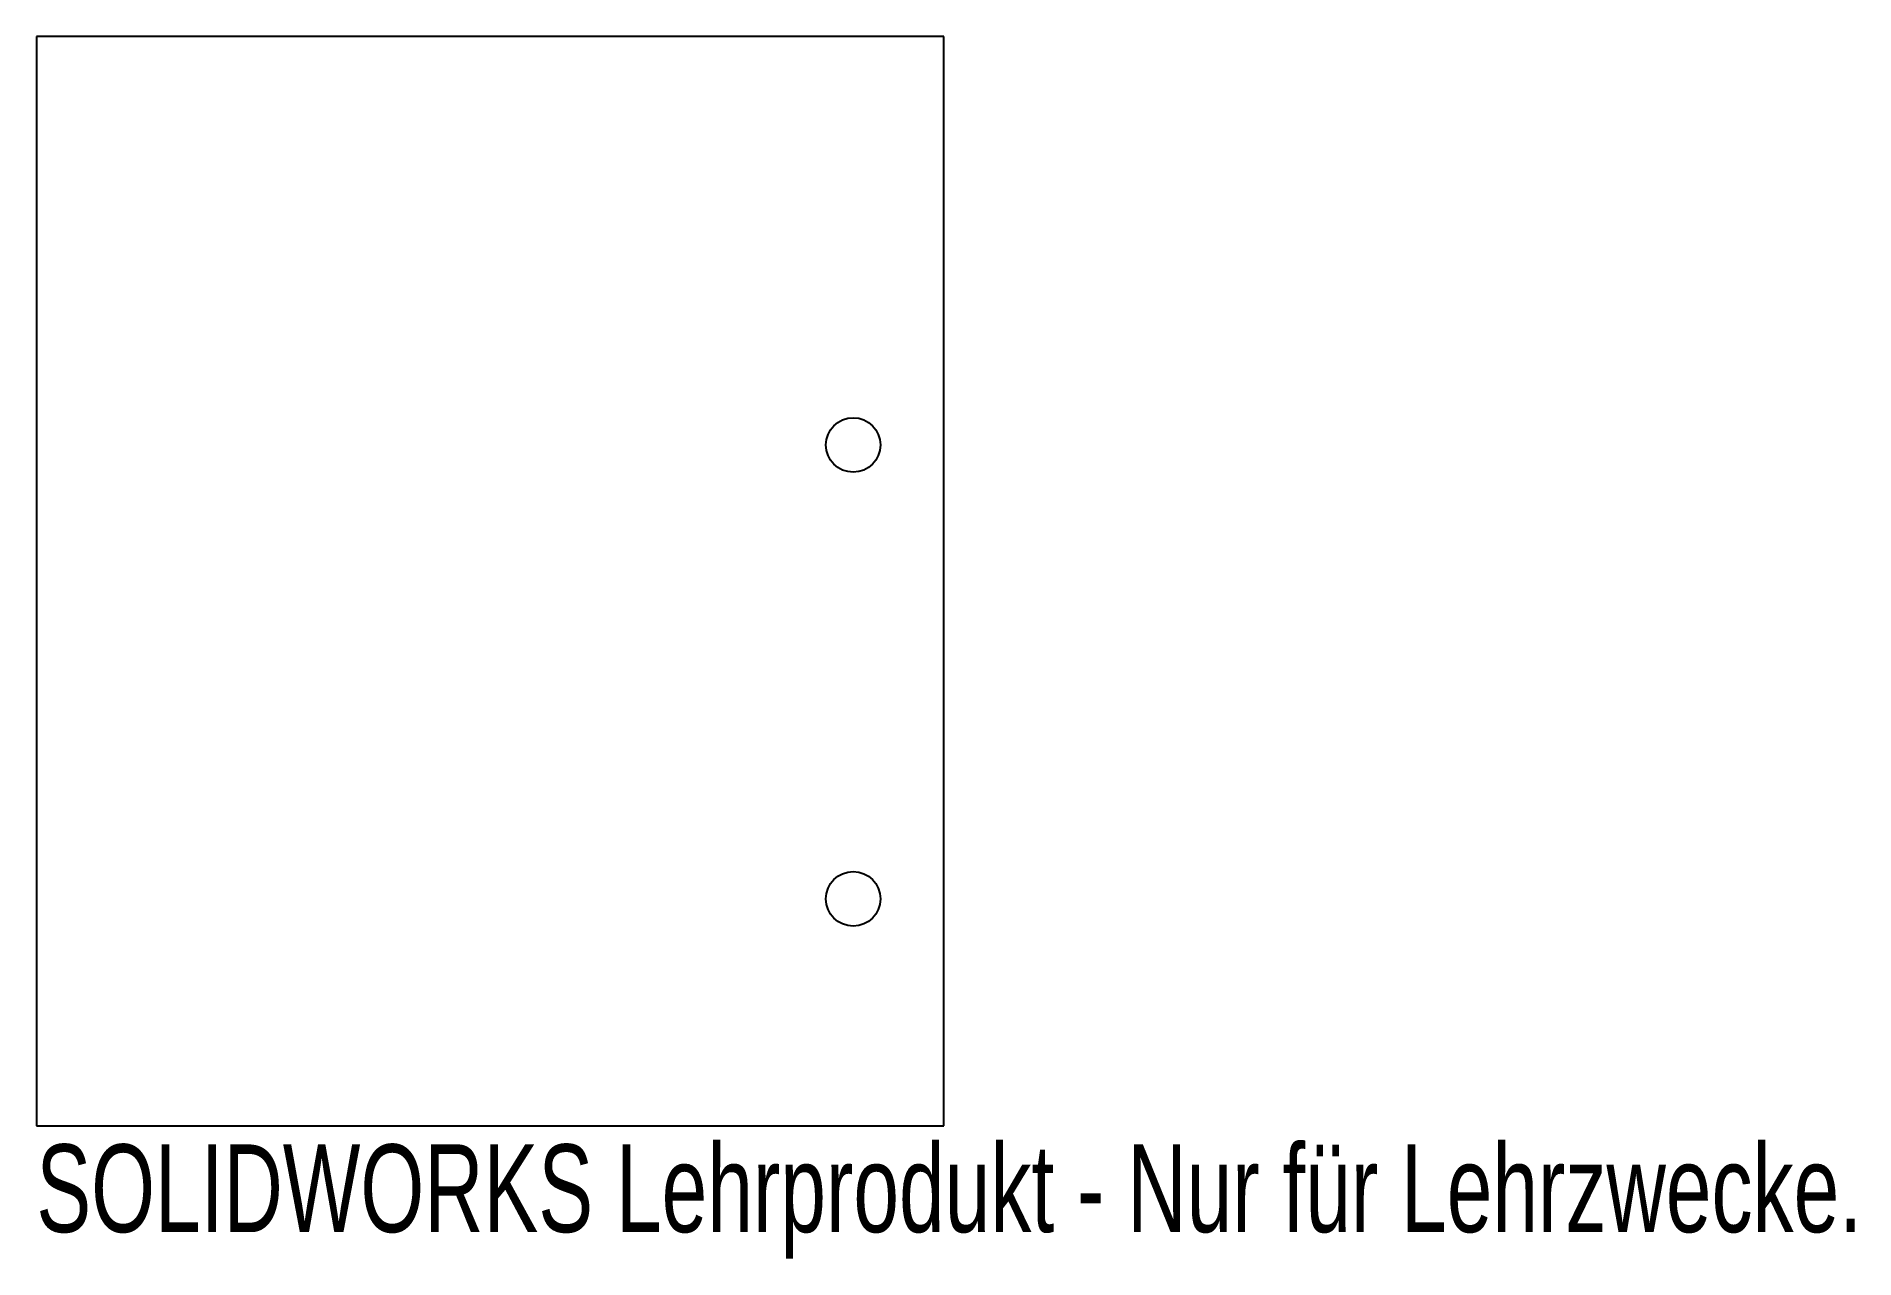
# Paper-space layout '_Rechts' of a CAD drawing. Header units: millimetres. Extents: x -25 to 75, y -37 to 30.
import ezdxf

# ---------------------------------------------------------------- set-up
doc = ezdxf.new("R2010")
doc.units = ezdxf.units.MM
doc.styles.add('SLDTEXTSTYLE0', font='TXT', dxfattribs={"width": 0.7})

psp = doc.layouts.new('_Rechts')

# ---------------------------------------------------------------- linework, layer by layer
at = {"color": 7, "linetype": 'Continuous', "lineweight": 25}
for p, q in [((-25, 30), (-25, -30)), ((25, 30), (-25, 30)), ((25, -30), (25, 30)), ((-25, -30), (25, -30))]:
    psp.add_line(p, q, dxfattribs=at)
for centre in [(20, 7.5), (20, -17.5)]:
    psp.add_circle(centre, 1.5, dxfattribs=at)

# ---------------------------------------------------------------- texts
at = {"color": 7, "linetype": 'Continuous', "insert": (-25, -31.02), "char_height": 4.8336, "attachment_point": 1, "style": 'SLDTEXTSTYLE0'}
psp.add_mtext('SOLIDWORKS Lehrprodukt - Nur für Lehrzwecke.', dxfattribs=at)

doc.saveas('drawing.dxf')
